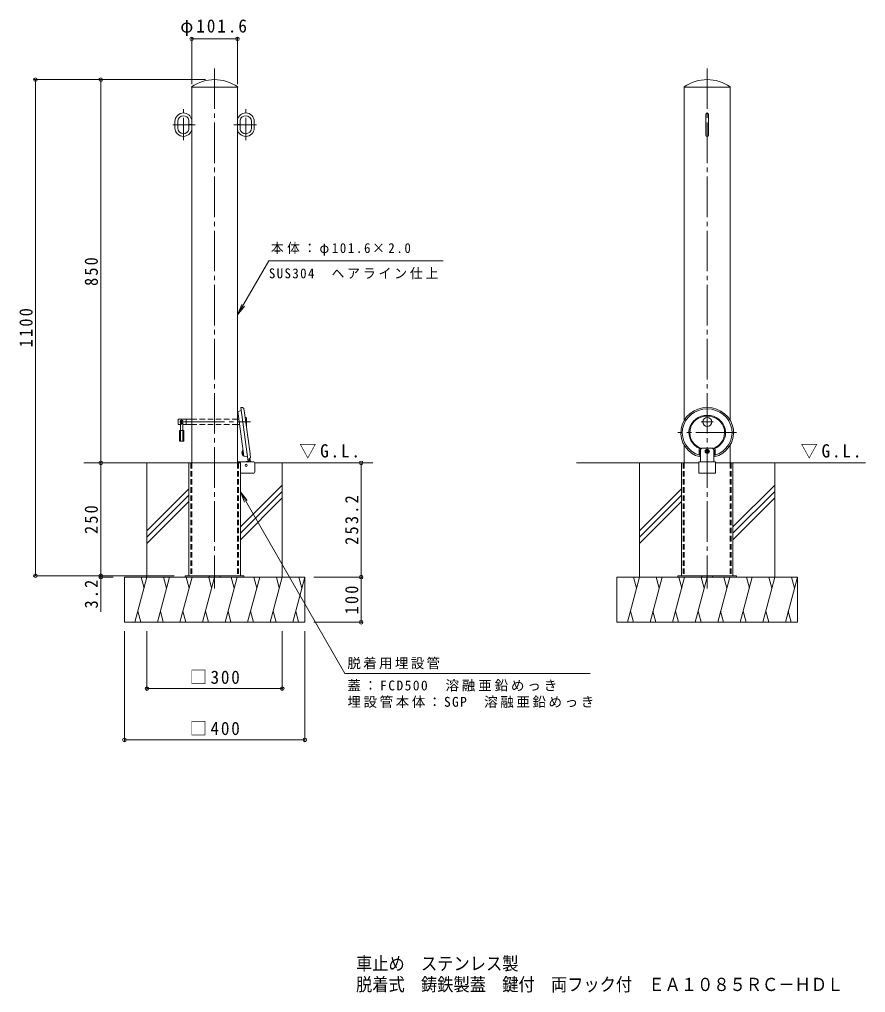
# Model space of a CAD drawing. Units: millimetres at full size, sheet at 1:10. Extents: x -1525 to 1782, y -1371 to 1129.
# Drawn here: x -1525 to 351, y -1371 to 787 of the extents above; entities that cross this region are included whole.
import ezdxf
from ezdxf.enums import TextEntityAlignment as Align

# ---------------------------------------------------------------- set-up
doc = ezdxf.new("R2010")
doc.units = ezdxf.units.MM
doc.header["$LTSCALE"] = 10
doc.header["$PDMODE"] = 32
doc.header["$PDSIZE"] = 8
for name, pattern in [('CHAIN1', [8, 5, -1, 1, -1]), ('CHAIN2', [12, 9, -1, 1, -1]), ('DASHED1', [1.8, 1.2, -0.6])]:
    doc.linetypes.add(name, pattern=pattern)
for name, color, linetype, lineweight in [('C-0', 2, 'Continuous', 9), ('C-1', 3, 'Continuous', 9), ('C-2', 3, 'Continuous', 9), ('C-3', 4, 'Continuous', 9), ('C-4', 7, 'Continuous', 9), ('C-5', 7, 'Continuous', 9), ('C-6', 2, 'Continuous', 9), ('C-7', 2, 'Continuous', 9), ('C-9', 7, 'Continuous', 9), ('C-A', 7, 'CHAIN1', 9), ('C-B', 2, 'Continuous', 9), ('C-E', 6, 'Continuous', 9)]:
    doc.layers.add(name, color=color, linetype=linetype, lineweight=lineweight)
doc.layers.add('F-5_F-5ﾚｲﾔ', color=2, linetype='Continuous')
doc.styles.add('ＭＳ ゴシック', font='')
doc.styles.get('ＭＳ ゴシック').set_extended_font_data('MS Gothic')

msp = doc.modelspace()

# ---------------------------------------------------------------- linework, layer by layer
at = {"layer": 'C-0', "color": 7, "linetype": 'CHAIN2'}
for p, q in [((-1092.12, 678.65), (-1092.12, -474.55)), ((0, 678.65), (0, -474.55)), ((-1165.15, -99.36), (-1165.15, -111.36)), ((-1159.87, -105.36), (-1012.65, -105.36)), ((13.28, -105.36), (-13.66, -105.36)), ((65, -129.21), (-65, -129.21))]:
    msp.add_line(p, q, dxfattribs=at)
at = {"layer": 'C-0', "color": 4}
for p, q in [((-1040.56, -82.44), (-1032.82, -79.94)), ((-1040.56, -82.44), (-1027.34, -181.46)), ((-1018.37, -188.24), (-1033.71, -73.25)), ((-1030.11, -73.78), (-1033.43, -73.32)), ((-1027.33, -75.73), (-1030.11, -73.78)), ((-1027.33, -75.73), (-1024.9, -90.17)), ((-1014.26, -169.89), (-1024.9, -90.17)), ((-1012.82, -184.47), (-1014.26, -169.89)), ((-17.5, -179.26), (-18, -168.46)), ((-16.84, -164.49), (-12.86, -163.97)), ((-15.5, -168.46), (-15.5, -183.14)), ((16.84, -164.49), (12.86, -163.97)), ((15.5, -168.46), (15.5, -183.14)), ((17.5, -179.26), (18, -168.46)), ((-1027.34, -181.46), (-1019.22, -181.84)), ((-1014.99, -187.08), (-1018.07, -188.39)), ((-1012.82, -184.47), (-1014.99, -187.08))]:
    msp.add_line(p, q, dxfattribs=at)
at = {"layer": 'C-0'}
for p, q in [((-1005.4, -194.05), (-1041.32, -194.05)), ((-18.3, -219.05), (-18.3, -194.05)), ((-18.3, -194.05), (18.3, -194.05)), ((18.3, -219.05), (18.3, -194.05)), ((-1149.27, -196.35), (-1149.27, -446.35)), ((-1034.97, -196.35), (-1149.27, -196.35)), ((-1034.97, -196.35), (-1034.97, -446.35)), ((-1003.1, -216.75), (-1003.1, -196.35)), ((-57.15, -196.35), (-57.15, -446.35)), ((57.15, -196.35), (57.15, -446.35)), ((-1149.27, -218.85), (-1149.27, -446.35)), ((-1034.97, -219.05), (-1005.4, -219.05)), ((-57.15, -218.85), (-57.15, -446.35)), ((0, -219.05), (-18.3, -219.05)), ((0, -219.05), (18.3, -219.05)), ((-1027.12, -446.35), (-1157.12, -446.35)), ((-1157.12, -446.35), (-1157.12, -449.55)), ((-1104.12, -449.55), (-1104.12, -446.35)), ((-1080.12, -449.55), (-1080.12, -446.35)), ((-1027.12, -446.35), (-1027.12, -449.55)), ((-65, -446.35), (-65, -449.55)), ((65, -446.35), (-65, -446.35)), ((-12, -449.55), (-12, -446.35)), ((12, -449.55), (12, -446.35)), ((65, -446.35), (65, -449.55))]:
    msp.add_line(p, q, dxfattribs=at)
at = {"layer": 'C-0', "linetype": 'DASHED1'}
for p, q in [((-1145.07, -196.35), (-1145.07, -446.35)), ((-1039.17, -196.35), (-1039.17, -446.35)), ((-52.95, -196.35), (-52.95, -446.35)), ((52.95, -196.35), (52.95, -446.35))]:
    msp.add_line(p, q, dxfattribs=at)
at = {"layer": 'C-0', "color": 4}
msp.add_circle((0, -105.36), 10, dxfattribs=at)
at = {"layer": 'C-0'}
msp.add_circle((-1022.1, -201.85), 2.5, dxfattribs=at)
at = {"layer": 'C-0', "color": 4}
for centre, start, end in [((-1033.47, -73.51), 76.39398, 187.6), ((-1018.17, -188.21), 187.6, 298.80602)]:
    msp.add_arc(centre, 0.2, start, end, dxfattribs=at)
at = {"layer": 'C-0'}
for centre, start, end in [((-1005.4, -196.35), 0, 90), ((-1005.4, -216.75), 270, 0)]:
    msp.add_arc(centre, 2.3, start, end, dxfattribs=at)
at = {"layer": 'C-0', "color": 4}
for centre, major_axis, start_param, end_param in [((0, -129.21), (-58.5, 0), 1.8389559, 7.585822), ((0, -129.21), (-55.2, 0), 1.8933918, 7.5313861), ((0, -129.21), (-40.56, 0), 1.9989297, 7.4258482), ((0, -129.21), (-38.56, 0), 1.9109137, 7.5138643), ((-10, -168.46), (-8, 0), 5.7382374, 6.2831853), ((-10, -168.46), (-5.5, 0), 5.2602993, 6.2831853), ((10, -168.46), (-5.5, 0), 3.1415927, 4.1644787), ((10, -168.46), (-8, 0), 3.1415927, 3.6865405)]:
    msp.add_ellipse(centre, major_axis=major_axis, ratio=0.956, start_param=start_param, end_param=end_param, dxfattribs=at)
at = {"layer": 'C-1'}
for p, q in [((-1142.92, 637.04), (-1143.34, 637.65)), ((-1142.92, 637.04), (-1092.12, 637.04)), ((-1142.92, 637.04), (-1142.92, -196.35)), ((-1041.32, 637.04), (-1092.12, 637.04)), ((-1041.32, 637.04), (-1040.89, 637.65)), ((-1041.32, 637.04), (-1041.32, -196.35)), ((-50.8, 637.04), (-51.22, 637.65)), ((-50.8, 637.04), (0, 637.04)), ((-50.8, 637.04), (-50.8, -101.48)), ((50.8, 637.04), (0, 637.04)), ((50.8, 637.04), (51.22, 637.65)), ((50.8, 637.04), (50.8, -101.48)), ((-50.8, -156.95), (-50.8, -196.35)), ((50.8, -156.95), (50.8, -196.35))]:
    msp.add_line(p, q, dxfattribs=at)
at = {"layer": 'C-1', "linetype": 'DASHED1'}
for p, q in [((-1142.92, -196.35), (-1142.92, -446.35)), ((-1041.32, -196.35), (-1041.32, -446.35)), ((-50.8, -196.35), (-50.8, -446.35)), ((50.8, -196.35), (50.8, -446.35))]:
    msp.add_line(p, q, dxfattribs=at)
at = {"layer": 'C-1'}
for centre in [(-1092.12, 563.65), (0, 563.65)]:
    msp.add_arc(centre, 90, 55.30788, 124.69212, dxfattribs=at)
at = {"layer": 'C-2'}
for p, q in [((-1148.92, 554.15), (-1148.92, 564)), ((-1035.32, 554.15), (-1035.32, 564)), ((-2.84, 530.66), (-2.84, 576.66)), ((3.16, 530.66), (3.16, 576.66)), ((-1179.92, 546.34), (-1179.92, 560.97)), ((-1173.92, 546.34), (-1173.92, 560.97)), ((-1142.92, 554.15), (-1148.92, 554.15)), ((-1148.92, 553.15), (-1148.92, 543.31)), ((-1142.92, 553.15), (-1148.92, 553.15)), ((-1041.32, 554.15), (-1035.32, 554.15)), ((-1041.32, 553.15), (-1035.32, 553.15)), ((-1035.32, 553.15), (-1035.32, 543.31)), ((-1010.32, 546.34), (-1010.32, 560.97)), ((-1004.32, 546.34), (-1004.32, 560.97)), ((-1161.24, 533.65), (-1161.24, 533.66)), ((-1023, 533.65), (-1023, 533.66))]:
    msp.add_line(p, q, dxfattribs=at)
for centre, radius, start, end in [((-1161.24, 560.97), 18.68, 90, 180), ((-1161.24, 560.97), 12.68, 90, 180), ((-1161.24, 560.97), 18.68, 11.35969, 90), ((-1161.24, 560.97), 12.68, 13.79803, 90), ((-1023, 560.97), 18.68, 90, 168.64031), ((-1023, 560.97), 12.68, 90, 166.20197), ((-1023, 560.97), 18.68, 0, 90), ((-1023, 560.97), 12.68, 0, 90), ((0.16, 576.66), 3, 90, 180), ((0.16, 576.66), 3, 0, 90), ((-1161.24, 546.34), 18.68, 180, 270), ((-1161.24, 546.34), 12.68, 180, 270), ((-1161.24, 546.34), 12.68, 270, 346.20197), ((-1161.24, 546.34), 18.68, 270, 348.64031), ((-1023, 546.34), 18.68, 191.35969, 270), ((-1023, 546.34), 12.68, 193.79803, 270), ((-1023, 546.34), 12.68, 270, 0), ((-1023, 546.34), 18.68, 270, 0), ((0.16, 530.66), 3, 180, 270), ((0.16, 530.66), 3, 270, 0)]:
    msp.add_arc(centre, radius, start, end, dxfattribs=at)
at = {"layer": 'C-3'}
for p, q in [((-1173.15, -99.36), (-1173.15, -111.36)), ((-1173.15, -99.36), (-1142.92, -99.36)), ((-1155.15, -99.36), (-1155.15, -111.36)), ((-1038.3, -99.36), (-1041.36, -99.36)), ((-1024.15, -95.36), (-1024.2, -95.36)), ((-1021.15, -98.36), (-1021.15, -112.36)), ((-1167.4, -111.36), (-1173.15, -111.36)), ((-1142.92, -111.36), (-1162.9, -111.36)), ((-1036.7, -111.36), (-1041.36, -111.36))]:
    msp.add_line(p, q, dxfattribs=at)
at = {"layer": 'C-3', "color": 6}
for p, q in [((-1167.4, -106.61), (-1167.4, -124.36)), ((-1162.9, -106.61), (-1162.9, -124.36)), ((-1170.15, -124.36), (-1160.15, -124.36)), ((-1170.15, -124.36), (-1170.15, -147.86)), ((-1167.65, -124.36), (-1167.65, -147.86)), ((-1162.65, -124.36), (-1162.65, -147.86)), ((-1160.15, -124.36), (-1160.15, -147.86)), ((-1170.15, -147.86), (-1160.15, -147.86))]:
    msp.add_line(p, q, dxfattribs=at)
at = {"layer": 'C-3', "linetype": 'DASHED1'}
for p, q in [((-1041.36, -99.36), (-1155.66, -99.36)), ((-1041.36, -111.36), (-1155.66, -111.36))]:
    msp.add_line(p, q, dxfattribs=at)
at = {"layer": 'C-3'}
for centre, radius, start, end in [((-1165.15, -105.36), 3.5, 310.00421, 229.99579), ((-1024.15, -98.36), 3, 0, 90.99598), ((-1024.15, -112.36), 3, 324.67213, 0)]:
    msp.add_arc(centre, radius, start, end, dxfattribs=at)
at = {"layer": 'C-3', "color": 6}
msp.add_arc((-1165.15, -106.61), 2.25, 0, 180, dxfattribs=at)
at = {"layer": 'C-3', "color": 6, "linetype": 'DASHED1'}
msp.add_arc((-1165.15, -106.61), 2.25, 180, 0, dxfattribs=at)
at = {"layer": 'C-4'}
for p, q in [((-1142.92, 747.09), (-1142.92, 643.83)), ((-1142.92, 744.09), (-1041.32, 744.09)), ((-1041.32, 747.09), (-1041.32, 643.83)), ((-1492.28, 653.65), (-1112.09, 653.65)), ((-1489.28, 653.65), (-1489.28, -446.35)), ((-1344.52, 653.65), (-1344.52, -196.35)), ((-1344.52, -196.35), (-1344.52, -526.44)), ((-767.17, -196.35), (-767.17, -449.55)), ((-1492.28, -446.35), (-1182.09, -446.35)), ((-1347.52, -449.55), (-1316.63, -449.55)), ((-764.17, -449.55), (-872.09, -449.55)), ((-767.17, -449.55), (-767.17, -549.55)), ((-764.17, -549.55), (-872.09, -549.55)), ((-1292.09, -813.44), (-1292.09, -569.55)), ((-1242.09, -699.85), (-1242.09, -569.55)), ((-942.09, -699.85), (-942.09, -569.55)), ((-892.09, -813.44), (-892.09, -569.55)), ((-1242.09, -696.85), (-942.09, -696.85)), ((-1292.09, -810.44), (-892.09, -810.44))]:
    msp.add_line(p, q, dxfattribs=at)
for p in [(-1142.92, 744.09), (-1041.32, 744.09), (-1489.28, 653.65), (-1344.52, 653.65), (-1344.52, -196.35), (-767.17, -196.35), (-1489.28, -446.35), (-1344.52, -446.35), (-1344.52, -449.55), (-767.17, -449.55), (-767.17, -549.55), (-1242.09, -696.85), (-942.09, -696.85), (-1292.09, -810.44), (-892.09, -810.44)]:
    msp.add_point(p, dxfattribs=at)
at = {"layer": 'C-5'}
for p, q in [((-971.8, 252.06), (-585.64, 252.06)), ((-1041.25, 131.75), (-1026.04, 151.58)), ((-1034.97, -260.05), (-803.44, -663.3)), ((-1034.97, -260.05), (-1019.8, -279.92)), ((-1034.97, -260.05), (-1025.46, -283.17)), ((-259.69, -663.3), (-803.44, -663.3))]:
    msp.add_line(p, q, dxfattribs=at)
msp.add_lwpolyline([(-971.8, 252.06), (-1041.25, 131.75), (-1031.69, 154.85)], dxfattribs=at)
at = {"layer": 'C-6'}
for p, q in [((-1030.83, -171.94), (-1031.52, -172.84)), ((-1030.64, -171.91), (-1030.83, -171.94)), ((-1030.04, -177.89), (-1030.83, -171.94)), ((-15, -168.36), (-15, -194.05)), ((10, -163.58), (-10, -163.58)), ((15, -168.36), (15, -194.05)), ((-1030.53, -172.7), (-1031.52, -172.84)), ((-1030.94, -177.2), (-1031.52, -172.84)), ((-1029.95, -177.07), (-1030.94, -177.2)), ((-1030.04, -177.89), (-1030.94, -177.2)), ((-1029.84, -177.86), (-1030.04, -177.89)), ((-1014.36, -194.05), (-1015.28, -187.2)), ((-1012.75, -194.05), (-1013.86, -185.72))]:
    msp.add_line(p, q, dxfattribs=at)
at = {"layer": 'C-6', "linetype": 'CHAIN2'}
msp.add_line((4.54, -170.56), (-4.54, -170.56), dxfattribs=at)
at = {"layer": 'C-6'}
msp.add_arc((-1014.74, -190.49), 1.5, 273.77745, 7.6, dxfattribs=at)
for centre, start_param, end_param in [((-10, -168.36), 4.712389, 6.2831853), ((10, -168.36), 3.1415927, 4.712389)]:
    msp.add_ellipse(centre, major_axis=(-5, 0), ratio=0.956, start_param=start_param, end_param=end_param, dxfattribs=at)
at = {"layer": 'C-7'}
for p, q in [((0, -168.9), (-1.5, -169.73)), ((-1.5, -171.39), (-1.5, -169.73)), ((0, -172.21), (-1.5, -171.39)), ((1.5, -169.73), (0, -168.9)), ((1.5, -171.39), (0, -172.21)), ((1.5, -171.39), (1.5, -169.73))]:
    msp.add_line(p, q, dxfattribs=at)
for major_axis in [(-4.75, 0), (-4.25, 0)]:
    msp.add_ellipse((0, -170.56), major_axis=major_axis, ratio=0.956, dxfattribs=at)
at = {"layer": 'C-9'}
for p, q in [((-1027.23, -193.65), (-1017.81, -192.4)), ((-1017.59, -194.05), (-1018.37, -188.24))]:
    msp.add_line(p, q, dxfattribs=at)
for centre, radius, start, end in [((-1026.83, -196.63), 3, 97.6, 120.6877), ((-1018.24, -189.22), 3.2, 277.6, 7.6)]:
    msp.add_arc(centre, radius, start, end, dxfattribs=at)
at = {"layer": 'C-A'}
for p, q in [((-1161.24, 519.13), (-1161.24, 588.17)), ((-1023, 519.13), (-1023, 588.17)), ((-1135.05, 553.65), (-1186.36, 553.65)), ((-1049.19, 553.65), (-997.88, 553.65))]:
    msp.add_line(p, q, dxfattribs=at)
at = {"layer": 'C-B'}
for p, q in [((-1030.9, -169.93), (-1030.57, -169.13)), ((-1030.9, -169.93), (-1029.58, -179.84)), ((-1029.02, -168.92), (-1030.57, -169.13)), ((-1029.58, -179.84), (-1029.05, -180.53)), ((-1027.5, -180.32), (-1029.05, -180.53))]:
    msp.add_line(p, q, dxfattribs=at)
at = {"layer": 'C-E'}
for p, q in [((-1149.27, -196.35), (-1381.92, -196.35)), ((-1242.09, -449.55), (-1242.09, -196.35)), ((-1003.1, -196.35), (-741.07, -196.35)), ((-942.09, -449.55), (-942.09, -196.35)), ((-18.3, -196.35), (-289.8, -196.35)), ((-149.98, -449.55), (-149.98, -196.35)), ((18.3, -196.35), (351.04, -196.35)), ((150.02, -449.55), (150.02, -196.35)), ((-1149.27, -253.71), (-1242.09, -346.54)), ((-942.09, -245.42), (-1034.97, -338.29)), ((-57.15, -253.71), (-149.98, -346.54)), ((150.02, -245.42), (57.15, -338.29)), ((-1149.27, -267.85), (-1242.09, -360.68)), ((-942.09, -259.56), (-1034.97, -352.43)), ((-942.09, -273.7), (-1034.97, -366.58)), ((-57.15, -267.85), (-149.98, -360.68)), ((150.02, -259.56), (57.15, -352.43)), ((150.02, -273.7), (57.15, -366.58)), ((-1149.27, -282), (-1242.09, -374.82)), ((-57.15, -282), (-149.98, -374.82)), ((-1292.09, -449.55), (-892.09, -449.55)), ((-1292.09, -549.55), (-1292.09, -449.55)), ((-1242.09, -449.55), (-1268.89, -549.55)), ((-1255.14, -449.55), (-1248.62, -473.9)), ((-1192.09, -449.55), (-1218.89, -549.55)), ((-1205.14, -449.55), (-1198.62, -473.9)), ((-1142.09, -449.55), (-1168.89, -549.55)), ((-1155.14, -449.55), (-1148.62, -473.9)), ((-1092.09, -449.55), (-1118.89, -549.55)), ((-1105.14, -449.55), (-1098.62, -473.9)), ((-1042.09, -449.55), (-1068.89, -549.55)), ((-1055.14, -449.55), (-1048.62, -473.9)), ((-992.09, -449.55), (-1018.89, -549.55)), ((-1005.14, -449.55), (-998.62, -473.9)), ((-942.09, -449.55), (-968.89, -549.55)), ((-955.14, -449.55), (-948.62, -473.9)), ((-892.09, -449.55), (-918.89, -549.55)), ((-905.14, -449.55), (-898.62, -473.9)), ((-892.09, -549.55), (-892.09, -449.55)), ((-199.98, -449.55), (200.02, -449.55)), ((-199.98, -549.55), (-199.98, -449.55)), ((-149.98, -449.55), (-176.77, -549.55)), ((-163.03, -449.55), (-156.5, -473.9)), ((-99.98, -449.55), (-126.77, -549.55)), ((-113.03, -449.55), (-106.5, -473.9)), ((-49.98, -449.55), (-76.77, -549.55)), ((-63.03, -449.55), (-56.5, -473.9)), ((0.02, -449.55), (-26.77, -549.55)), ((-13.03, -449.55), (-6.5, -473.9)), ((50.02, -449.55), (23.23, -549.55)), ((36.97, -449.55), (43.5, -473.9)), ((100.02, -449.55), (73.23, -549.55)), ((86.97, -449.55), (93.5, -473.9)), ((150.02, -449.55), (123.23, -549.55)), ((136.97, -449.55), (143.5, -473.9)), ((200.02, -449.55), (173.23, -549.55)), ((186.97, -449.55), (193.5, -473.9)), ((200.02, -549.55), (200.02, -449.55)), ((-1255.84, -549.55), (-1262.37, -525.2)), ((-1205.84, -549.55), (-1212.37, -525.2)), ((-1155.84, -549.55), (-1162.37, -525.2)), ((-1105.84, -549.55), (-1112.37, -525.2)), ((-1055.84, -549.55), (-1062.37, -525.2)), ((-1005.84, -549.55), (-1012.37, -525.2)), ((-955.84, -549.55), (-962.37, -525.2)), ((-905.84, -549.55), (-912.37, -525.2)), ((-163.72, -549.55), (-170.25, -525.2)), ((-113.72, -549.55), (-120.25, -525.2)), ((-63.72, -549.55), (-70.25, -525.2)), ((-13.72, -549.55), (-20.25, -525.2)), ((36.28, -549.55), (29.75, -525.2)), ((86.28, -549.55), (79.75, -525.2)), ((136.28, -549.55), (129.75, -525.2)), ((186.28, -549.55), (179.75, -525.2)), ((-1292.09, -549.55), (-892.09, -549.55)), ((-199.98, -549.55), (200.02, -549.55))]:
    msp.add_line(p, q, dxfattribs=at)

# ---------------------------------------------------------------- texts
at = {"layer": 'C-4', "color": 2, "char_height": 29.33, "attachment_point": 7, "style": 'ＭＳ ゴシック'}
for s, insert in [('\\T1.23;\\W0.95;φ101.6', (-1168.11, 750.09)), ('\\T1.21;\\W0.95;□300', (-1147.09, -686.85)), ('\\T1.21;\\W0.95;□400', (-1147.09, -800.44))]:
    msp.add_mtext(s, dxfattribs=dict(at, insert=insert))
at = {"layer": 'C-4', "color": 2, "char_height": 29.33, "attachment_point": 7, "rotation": 90, "style": 'ＭＳ ゴシック'}
for s, insert in [('\\T1.27;\\W0.9;850', (-1350.52, 196.15)), ('\\T1.28;\\W0.9;1100', (-1495.28, 59.9)), ('\\T1.28;\\W0.9;253.2', (-773.17, -377.95)), ('\\T1.27;\\W0.9;250', (-1350.52, -353.85)), ('\\T1.27;\\W0.9;3.2', (-1350.52, -519)), ('\\T1.27;\\W0.9;100', (-773.17, -532.05))]:
    msp.add_mtext(s, dxfattribs=dict(at, insert=insert))
at = {"layer": 'C-5', "char_height": 21.99, "attachment_point": 7, "style": 'ＭＳ ゴシック'}
for s, insert in [('\\T1.26;\\W0.95;本体：φ101.6×2.0', (-967.31, 263.28)), ('\\T1.22;\\W0.95;SUS304\u3000ヘアライン仕上', (-971.8, 210.76)), ('\\T1.17;脱着用埋設管', (-797.72, -653.9)), ('\\T1.21;蓋：FCD500\u3000溶融亜鉛めっき', (-797.72, -703.2)), ('\\T1.19;埋設管本体：SGP\u3000溶融亜鉛めっき', (-797.72, -739.52))]:
    msp.add_mtext(s, dxfattribs=dict(at, insert=insert))
at = {"layer": 'C-5', "color": 2, "char_height": 29.33, "attachment_point": 7, "style": 'ＭＳ ゴシック'}
for insert in [(-904.45, -186.82), (207.17, -186.82)]:
    msp.add_mtext('\\T1.22;\\W0.95;▽G.L.', dxfattribs=dict(at, insert=insert))
at = {"layer": 'F-5_F-5ﾚｲﾔ', "style": 'ＭＳ ゴシック', "width": 0.9}
for s, p in [('車止め\u3000ステンレス製', (-778.5, -1329.84)), ('脱着式\u3000鋳鉄製蓋\u3000鍵付\u3000両フック付\u3000ＥＡ１０８５ＲＣ－ＨＤＬ', (-778.5, -1376.18))]:
    msp.add_text(s, height=29.33, dxfattribs=at).set_placement(p, align=Align.BOTTOM_LEFT)

doc.saveas('drawing.dxf')
